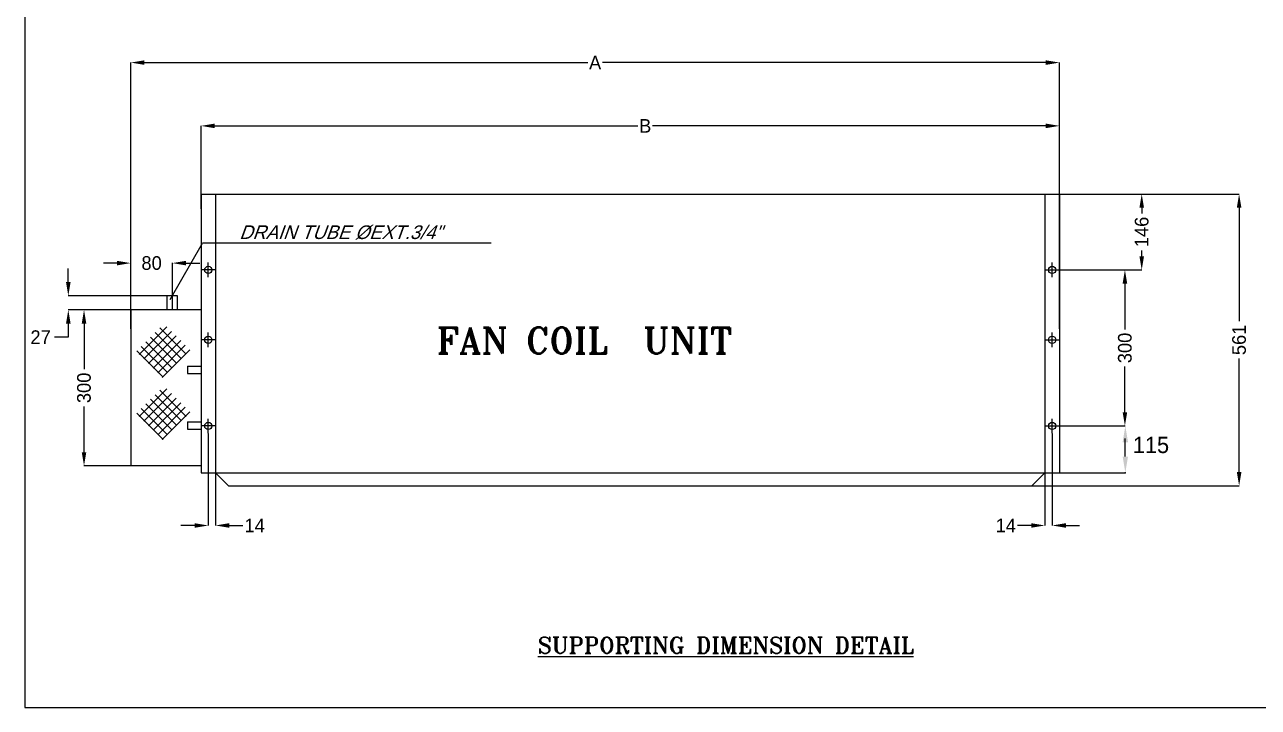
# Model space of a CAD drawing. Extents: x 462150 to 593348, y 35809 to 85242.
# Drawn here: x 473996 to 475893, y 48555 to 49605 of the extents above; entities that cross this region are included whole.
import ezdxf

# ---------------------------------------------------------------- set-up
doc = ezdxf.new("R2010")
doc.units = 0
doc.header["$LTSCALE"] = 500
doc.header["$MEASUREMENT"] = 0
doc.linetypes.add('CENTER', pattern=[2, 1.25, -0.25, 0.25, -0.25])
for name, color, linetype in [('M_AHU', 40, 'Continuous'), ('M_DISTANCE', 30, 'Continuous'), ('M_ROMANT120', 7, 'Continuous'), ('M_SIZE', 2, 'Continuous'), ('MLEROY80', 2, 'Continuous')]:
    doc.layers.add(name, color=color, linetype=linetype)
doc.styles.add('MLEROY80', font='stencil', dxfattribs={"oblique": 20, "height": 210})
doc.styles.add('romant', font='romant.shx', dxfattribs={"width": 0.8, "height": 500})
doc.dimstyles.new('M_A_HAMID', dxfattribs={"dimscale": 0, "dimtxt": 105, "dimasz": 105, "dimexe": 0.18, "dimexo": 0.625, "dimtad": 0, "dimtih": 1, "dimtoh": 1, "dimdec": 0, "dimzin": 0, "dimdsep": 46, "dimtxsty": 'Standard', "dimcen": 0.09, "dimclrt": 256, "dimadec": 0, "dimazin": 0, "dimtfac": 1, "dimtdec": 0, "dimtofl": 0, "dimtmove": 0, "dimatfit": 3, "dimfxl": 1, "dimtolj": 1, "dimtzin": 0, "dimarcsym": 0})

# ---------------------------------------------------------------- blocks, each defined once
blk = doc.blocks.new('*D569')
at = {"layer": 'Defpoints', "color": 0, "transparency": 16777216}
for p in [(475586.7846902551, 49449.7890712646), (474266.7846902551, 49321.50976096086), (475586.7846902551, 49321.50976096084)]:
    blk.add_point(p, dxfattribs=at)
at = {"layer": 'M_DISTANCE', "color": 0, "lineweight": -2, "transparency": 16777216}
for p, q in [((474266.7846902551, 49322.13476096086), (474266.7846902551, 49449.9690712646)), ((474287.7846902551, 49449.7890712646), (474938.6687540006, 49449.7890712646)), ((475565.7846902551, 49449.7890712646), (474960.9187540006, 49449.7890712646)), ((475586.7846902551, 49322.13476096084), (475586.7846902551, 49449.9690712646))]:
    blk.add_line(p, q, dxfattribs=at)
at = {"layer": 'M_DISTANCE', "color": 0, "transparency": 16777216}
for points in [[(474287.7846902551, 49453.2890712646), (474287.7846902551, 49446.2890712646), (474266.7846902551, 49449.7890712646)], [(475565.7846902551, 49453.2890712646), (475565.7846902551, 49446.2890712646), (475586.7846902551, 49449.7890712646)]]:
    blk.add_solid(points, dxfattribs=at)
at = {"layer": 'M_DISTANCE', "transparency": 16777216, "insert": (474949.7937540006, 49449.7890712646), "char_height": 21, "attachment_point": 5}
blk.add_mtext('\\A1;B', dxfattribs=at)
blk = doc.blocks.new('*D570')
at = {"layer": 'Defpoints', "color": 0, "transparency": 16777216}
for p in [(475586.7846902551, 49547.12634067488), (474158.7846902551, 49136.89749948418), (475586.7846902551, 49136.89749948416)]:
    blk.add_point(p, dxfattribs=at)
at = {"layer": 'M_DISTANCE', "color": 0, "lineweight": -2, "transparency": 16777216}
for p, q in [((474158.7846902551, 49137.52249948418), (474158.7846902551, 49547.30634067488)), ((474179.7846902551, 49547.12634067488), (474861.6596902551, 49547.12634067488)), ((475565.7846902551, 49547.12634067488), (474883.9096902551, 49547.12634067488)), ((475586.7846902551, 49137.52249948416), (475586.7846902551, 49547.30634067488))]:
    blk.add_line(p, q, dxfattribs=at)
at = {"layer": 'M_DISTANCE', "color": 0, "transparency": 16777216}
for points in [[(474179.7846902551, 49550.62634067488), (474179.7846902551, 49543.62634067488), (474158.7846902551, 49547.12634067488)], [(475565.7846902551, 49550.62634067488), (475565.7846902551, 49543.62634067488), (475586.7846902551, 49547.12634067488)]]:
    blk.add_solid(points, dxfattribs=at)
at = {"layer": 'M_DISTANCE', "transparency": 16777216, "insert": (474872.7846902551, 49547.12634067488), "char_height": 21, "attachment_point": 5}
blk.add_mtext('\\A1;A', dxfattribs=at)
blk = doc.blocks.new('*D571')
at = {"layer": 'Defpoints', "color": 0, "transparency": 16777216}
for p in [(474168.1758970673, 49166.79585435287), (474086.8556252612, 48926.79585435287), (474168.1758970673, 48926.79585435287)]:
    blk.add_point(p, dxfattribs=at)
at = {"layer": 'M_DISTANCE', "color": 0, "lineweight": -2, "transparency": 16777216}
for p, q in [((474167.5508970673, 49166.79585435287), (474086.6756252612, 49166.79585435287)), ((474086.8556252612, 49145.79585435287), (474086.8556252612, 49075.4208543528)), ((474086.8556252612, 48947.79585435287), (474086.8556252612, 49018.1708543528)), ((474167.5508970673, 48926.79585435287), (474086.6756252612, 48926.79585435287))]:
    blk.add_line(p, q, dxfattribs=at)
at = {"layer": 'M_DISTANCE', "color": 0, "transparency": 16777216}
for points in [[(474083.3556252612, 49145.79585435287), (474090.3556252612, 49145.79585435287), (474086.8556252612, 49166.79585435287)], [(474083.3556252612, 48947.79585435287), (474090.3556252612, 48947.79585435287), (474086.8556252612, 48926.79585435287)]]:
    blk.add_solid(points, dxfattribs=at)
at = {"layer": 'M_DISTANCE', "transparency": 16777216, "insert": (474086.8556252612, 49046.79585435287), "char_height": 21, "attachment_point": 5, "rotation": 90}
blk.add_mtext('\\A1;300', dxfattribs=at)
blk = doc.blocks.new('*D572')
at = {"layer": 'Defpoints', "color": 0, "transparency": 16777216}
for p in [(474277.9846902551, 48976.99681671685), (474289.1846902551, 48976.99681671685), (474289.1846902551, 48835.15742608661)]:
    blk.add_point(p, dxfattribs=at)
at = {"layer": 'M_DISTANCE', "color": 0, "lineweight": -2, "transparency": 16777216}
for p, q in [((474277.9846902551, 48976.37181671685), (474277.9846902551, 48834.97742608661)), ((474289.1846902551, 48976.37181671685), (474289.1846902551, 48834.97742608661)), ((474256.9846902551, 48835.15742608661), (474235.9846902551, 48835.15742608661)), ((474310.1846902551, 48835.15742608661), (474331.1846902551, 48835.15742608661))]:
    blk.add_line(p, q, dxfattribs=at)
at = {"layer": 'M_DISTANCE', "color": 0, "transparency": 16777216}
for points in [[(474256.9846902551, 48838.65742608661), (474256.9846902551, 48831.65742608661), (474277.9846902551, 48835.15742608661)], [(474310.1846902551, 48838.65742608661), (474310.1846902551, 48831.65742608661), (474289.1846902551, 48835.15742608661)]]:
    blk.add_solid(points, dxfattribs=at)
at = {"layer": 'M_DISTANCE', "transparency": 16777216, "insert": (474349.3096902551, 48835.15742608661), "char_height": 21, "attachment_point": 5}
blk.add_mtext('\\A1;14', dxfattribs=at)
blk = doc.blocks.new('M_ARROR')
at = {"color": 2}
blk.add_lwpolyline([(0, 0, 0, 0.7, 0), (0, 1.400000000001455, 0, 0, 0), (0, 2.450000000000728, 0, 0, 0), (0.3499999999985448, 2.799999999999272, 0, 0, 0), (-0.3499999999985448, 2.799999999999272, 0, 0, 0), (0, 3.150000000001455, 0, 0, 0), (0, 4.200000000000728, 0, 0, 0)], format="xyseb", dxfattribs=at)
blk = doc.blocks.new('M_ARRO')
at = {"color": 2}
blk.add_lwpolyline([(0, 6, 0, 1, 0), (0, 4, 0, 0, 0), (0, 0, 0, 0, 0)], format="xyseb", dxfattribs=at)
blk = doc.blocks.new('*D573')
at = {"layer": 'Defpoints', "color": 0, "transparency": 16777216}
for p in [(474226.3951770783, 49188.39585435286), (474062.7192348161, 49166.79585435287), (474226.3951770783, 49166.79585435287)]:
    blk.add_point(p, dxfattribs=at)
at = {"layer": 'M_DISTANCE', "color": 0, "lineweight": -2, "transparency": 16777216}
for p, q in [((474062.7192348161, 49209.39585435286), (474062.7192348161, 49230.39585435286)), ((474225.7701770783, 49188.39585435286), (474062.5392348161, 49188.39585435286)), ((474225.7701770783, 49166.79585435287), (474062.5392348161, 49166.79585435287)), ((474062.7192348161, 49145.79585435287), (474062.7192348161, 49124.79585435287)), ((474062.7192348161, 49124.79585435287), (474041.7192348161, 49124.79585435287))]:
    blk.add_line(p, q, dxfattribs=at)
at = {"layer": 'M_DISTANCE', "color": 0, "transparency": 16777216}
for points in [[(474059.2192348161, 49209.39585435286), (474066.2192348161, 49209.39585435286), (474062.7192348161, 49188.39585435286)], [(474059.2192348161, 49145.79585435287), (474066.2192348161, 49145.79585435287), (474062.7192348161, 49166.79585435287)]]:
    blk.add_solid(points, dxfattribs=at)
at = {"layer": 'M_DISTANCE', "transparency": 16777216, "insert": (474020.0942348161, 49124.79585435295), "char_height": 21, "attachment_point": 5}
blk.add_mtext('\\A1;27', dxfattribs=at)
blk = doc.blocks.new('*D574')
at = {"layer": 'Defpoints', "color": 0, "transparency": 16777216}
for p in [(474158.7846902551, 49238.69356338857), (474158.7846902551, 49181.94747698549), (474222.7846902551, 49181.94747698549)]:
    blk.add_point(p, dxfattribs=at)
at = {"layer": 'M_DISTANCE', "color": 0, "lineweight": -2, "transparency": 16777216}
for p, q in [((474137.7846902551, 49238.69356338857), (474116.7846902551, 49238.69356338857)), ((474158.7846902551, 49182.57247698549), (474158.7846902551, 49238.87356338857)), ((474222.7846902551, 49182.57247698549), (474222.7846902551, 49238.87356338857)), ((474243.7846902551, 49238.69356338857), (474264.7846902551, 49238.69356338857))]:
    blk.add_line(p, q, dxfattribs=at)
at = {"layer": 'M_DISTANCE', "color": 0, "transparency": 16777216}
for points in [[(474137.7846902551, 49242.19356338857), (474137.7846902551, 49235.19356338857), (474158.7846902551, 49238.69356338857)], [(474243.7846902551, 49242.19356338857), (474243.7846902551, 49235.19356338857), (474222.7846902551, 49238.69356338857)]]:
    blk.add_solid(points, dxfattribs=at)
at = {"layer": 'M_DISTANCE', "transparency": 16777216, "insert": (474190.7846902551, 49238.69356338857), "char_height": 21, "attachment_point": 5}
blk.add_mtext('\\A1;80', dxfattribs=at)
blk = doc.blocks.new('*D578')
at = {"layer": 'Defpoints', "color": 0, "transparency": 16777216}
for p in [(475584.0015084384, 49228.19681671683), (475584.0015084384, 48988.19681671683), (475687.4140090423, 48988.19681671683)]:
    blk.add_point(p, dxfattribs=at)
at = {"layer": 'M_DISTANCE', "color": 0, "lineweight": -2, "transparency": 16777216}
for p, q in [((475584.6265084384, 49228.19681671683), (475687.5940090423, 49228.19681671683)), ((475687.4140090423, 49207.19681671683), (475687.4140090423, 49136.82181671675)), ((475687.4140090423, 49009.19681671683), (475687.4140090423, 49079.57181671675)), ((475584.6265084384, 48988.19681671683), (475687.5940090423, 48988.19681671683))]:
    blk.add_line(p, q, dxfattribs=at)
at = {"layer": 'M_DISTANCE', "color": 0, "transparency": 16777216}
for points in [[(475683.9140090423, 49207.19681671683), (475690.9140090423, 49207.19681671683), (475687.4140090423, 49228.19681671683)], [(475683.9140090423, 49009.19681671683), (475690.9140090423, 49009.19681671683), (475687.4140090423, 48988.19681671683)]]:
    blk.add_solid(points, dxfattribs=at)
at = {"layer": 'M_DISTANCE', "transparency": 16777216, "insert": (475687.4140090423, 49108.19681671683), "char_height": 21, "attachment_point": 5, "rotation": 90}
blk.add_mtext('\\A1;300', dxfattribs=at)
blk = doc.blocks.new('*D579')
at = {"layer": 'Defpoints', "color": 0, "transparency": 16777216}
for p in [(475524.6033988504, 49344.99681671683), (475863.0443707661, 49344.99681671683), (475524.6033988504, 48896.19681671685)]:
    blk.add_point(p, dxfattribs=at)
at = {"layer": 'M_DISTANCE', "color": 0, "lineweight": -2, "transparency": 16777216}
for p, q in [((475525.2283988504, 49344.99681671683), (475863.2243707661, 49344.99681671683)), ((475863.0443707661, 49323.99681671683), (475863.0443707661, 49149.22181671654)), ((475863.0443707661, 48917.19681671685), (475863.0443707661, 49091.97181671654)), ((475525.2283988504, 48896.19681671685), (475863.2243707661, 48896.19681671685))]:
    blk.add_line(p, q, dxfattribs=at)
at = {"layer": 'M_DISTANCE', "color": 0, "transparency": 16777216}
for points in [[(475859.5443707661, 49323.99681671683), (475866.5443707661, 49323.99681671683), (475863.0443707661, 49344.99681671683)], [(475859.5443707661, 48917.19681671685), (475866.5443707661, 48917.19681671685), (475863.0443707661, 48896.19681671685)]]:
    blk.add_solid(points, dxfattribs=at)
at = {"layer": 'M_DISTANCE', "transparency": 16777216, "insert": (475863.0443707661, 49120.59681671662), "char_height": 21, "attachment_point": 5, "rotation": 90}
blk.add_mtext('\\A1;561', dxfattribs=at)
blk = doc.blocks.new('*D580')
at = {"layer": 'Defpoints', "color": 0, "transparency": 16777216}
for p in [(475564.3846902552, 48976.99681671666), (475575.5846902552, 48976.99681671664), (475564.384690255, 48835.15742608642)]:
    blk.add_point(p, dxfattribs=at)
at = {"layer": 'M_DISTANCE', "color": 0, "lineweight": -2, "transparency": 16777216}
for p, q in [((475564.3846902552, 48976.37181671666), (475564.384690255, 48834.97742608642)), ((475575.5846902552, 48976.37181671664), (475575.584690255, 48834.97742608641)), ((475543.384690255, 48835.15742608645), (475522.384690255, 48835.15742608648)), ((475596.584690255, 48835.15742608639), (475617.584690255, 48835.15742608636))]:
    blk.add_line(p, q, dxfattribs=at)
at = {"layer": 'M_DISTANCE', "color": 0, "transparency": 16777216}
for points in [[(475543.384690255, 48838.65742608645), (475543.384690255, 48831.65742608645), (475564.384690255, 48835.15742608642)], [(475596.584690255, 48838.65742608639), (475596.584690255, 48831.65742608639), (475575.584690255, 48835.15742608641)]]:
    blk.add_solid(points, dxfattribs=at)
at = {"layer": 'M_DISTANCE', "transparency": 16777216, "insert": (475504.259690255, 48835.15742608648), "char_height": 21, "attachment_point": 5}
blk.add_mtext('\\A1;14', dxfattribs=at)
blk = doc.blocks.new('*D582')
at = {"layer": 'Defpoints', "color": 0, "transparency": 16777216}
for p in [(475582.7990501485, 49344.99681671683), (475582.7990501485, 49228.19681671683), (475713.2754520611, 49228.19681671683)]:
    blk.add_point(p, dxfattribs=at)
at = {"layer": 'M_DISTANCE', "color": 0, "lineweight": -2, "transparency": 16777216}
for p, q in [((475583.4240501485, 49344.99681671683), (475713.4554520611, 49344.99681671683)), ((475713.2754520611, 49323.99681671683), (475713.2754520611, 49315.22181671676)), ((475713.2754520611, 49249.19681671683), (475713.2754520611, 49257.97181671676)), ((475583.4240501485, 49228.19681671683), (475713.4554520611, 49228.19681671683))]:
    blk.add_line(p, q, dxfattribs=at)
at = {"layer": 'M_DISTANCE', "color": 0, "transparency": 16777216}
for points in [[(475709.7754520611, 49323.99681671683), (475716.7754520611, 49323.99681671683), (475713.2754520611, 49344.99681671683)], [(475709.7754520611, 49249.19681671683), (475716.7754520611, 49249.19681671683), (475713.2754520611, 49228.19681671683)]]:
    blk.add_solid(points, dxfattribs=at)
at = {"layer": 'M_DISTANCE', "transparency": 16777216, "insert": (475713.2754520611, 49286.59681671684), "char_height": 21, "attachment_point": 5, "rotation": 90}
blk.add_mtext('\\A1;146', dxfattribs=at)
blk = doc.blocks.new('MECH-A')
for p, q in [((0, 1.00000000000004), (0, 0)), ((0, 0), (1.00000000000004, 0))]:
    blk.add_line(p, q)

msp = doc.modelspace()

# ---------------------------------------------------------------- hatches: boundary and pattern name
at = {"layer": 'M_DISTANCE'}
h = msp.add_hatch(dxfattribs=at)
h.set_pattern_fill('ANSI37', color=256, scale=80, style=0)
h.set_pattern_definition([(45, (9795282.378935535, 4681723.19089586), (-7.071067811865475, 7.071067811865476), []), (135, (9795282.378935535, 4681723.19089586), (-7.071067811865476, -7.071067811865475), [])])
h.paths.add_polyline_path([(474167.2763548665, 49102.92183982422), (474209.7234936223, 49145.36897858), (474250.1544284041, 49104.93804379726), (474207.7072896484, 49062.49090504149)])
h = msp.add_hatch(dxfattribs=at)
h.set_pattern_fill('ANSI37', color=256, scale=80, style=0)
h.set_pattern_definition([(45, (9795282.378935535, 4681627.628618365), (-7.071067811865475, 7.071067811865476), []), (135, (9795282.378935535, 4681627.628618365), (-7.071067811865476, -7.071067811865475), [])])
h.paths.add_polyline_path([(474167.2763548668, 49007.35956232936), (474209.7234936226, 49049.80670108513), (474250.1544284044, 49009.37576630241), (474207.7072896486, 48966.92862754664)])

# ---------------------------------------------------------------- linework, layer by layer
at = {"layer": 'Defpoints', "color": 0, "linetype": 'ByBlock'}
msp.add_point((475583.4549136702, 48916.19681671683), dxfattribs=at)
at = {"layer": 'M_AHU'}
for p, q in [((474266.7846902551, 49344.99681671685), (475586.7846902551, 49344.99681671683)), ((474266.7846902551, 49344.99681671685), (474266.7846902551, 48916.19681671685)), ((474289.1846902551, 49344.99681671685), (474289.1846902551, 48916.19681671685)), ((475564.3846902552, 49344.99681671683), (475564.3846902551, 48916.19681671685)), ((475586.7846902551, 49344.99681671683), (475586.7846902551, 48916.19681671685)), ((474214.7846902551, 49166.79585435287), (474214.7846902551, 49188.39585435286)), ((474230.7846902551, 49188.39585435286), (474214.7846902551, 49188.39585435286)), ((474230.7846902551, 49166.79585435287), (474230.7846902551, 49188.39585435286)), ((474158.7846902551, 49166.79585435287), (474158.7846902551, 48926.79585435287)), ((474266.7846902551, 49166.79585435287), (474158.7846902551, 49166.79585435287)), ((474246.0237156653, 49080.19681671685), (474246.0237156653, 49068.99681671685)), ((474246.0237156653, 49080.19681671685), (474266.7846902551, 49080.19681671685)), ((474246.0237156653, 49068.99681671685), (474266.7846902551, 49068.99681671685)), ((474246.0237156653, 48994.59681671684), (474246.0237156653, 48983.39681671684)), ((474246.0237156653, 48994.59681671684), (474266.7846902551, 48994.59681671684)), ((474246.0237156653, 48983.39681671684), (474266.7846902551, 48983.39681671684)), ((474266.7846902551, 48926.79585435287), (474158.7846902551, 48926.79585435287)), ((474266.7846902551, 48916.19681671685), (475586.7846902551, 48916.19681671683)), ((474289.1846902551, 48916.19681671685), (474309.1846902551, 48896.19681671685)), ((475564.3846902552, 48916.19681671683), (475544.3846902552, 48896.19681671685)), ((474309.1846902551, 48896.19681671685), (475544.3846902552, 48896.19681671685))]:
    msp.add_line(p, q, dxfattribs=at)
at = {"layer": 'M_AHU', "color": 2, "linetype": 'CENTER'}
for p, q in [((474289.1846902551, 49228.19681671685), (474266.7846902551, 49228.19681671685)), ((474277.9846902551, 49216.99681671685), (474277.9846902551, 49239.39681671684)), ((475564.3846902552, 49228.19681671683), (475586.7846902551, 49228.19681671683)), ((475575.5846902551, 49216.99681671683), (475575.5846902551, 49239.39681671684)), ((474222.7846902551, 49166.79585435287), (474222.7846902551, 49188.39585435286)), ((474277.9846902551, 49109.39681671684), (474277.9846902551, 49131.79681671684)), ((475575.5846902551, 49109.39681671684), (475575.5846902551, 49131.79681671684)), ((474289.1846902551, 49120.59681671684), (474266.7846902551, 49120.59681671684)), ((475564.3846902552, 49120.59681671684), (475586.7846902551, 49120.59681671684)), ((474277.9846902551, 48976.99681671685), (474277.9846902551, 48999.39681671684)), ((475575.5846902551, 48976.99681671683), (475575.5846902551, 48999.39681671684)), ((474289.1846902551, 48988.19681671685), (474266.7846902551, 48988.19681671685)), ((475564.3846902552, 48988.19681671683), (475586.7846902551, 48988.19681671683))]:
    msp.add_line(p, q, dxfattribs=at)
at = {"layer": 'M_AHU', "color": 2}
for centre in [(474277.9846902551, 49228.19681671685), (475575.5846902551, 49228.19681671683), (474277.9846902551, 49120.59681671684), (475575.5846902551, 49120.59681671684), (474277.9846902551, 48988.19681671685), (475575.5846902551, 48988.19681671683)]:
    msp.add_circle(centre, 5.600000000000001, dxfattribs=at)
at = {"layer": 'M_DISTANCE'}
for p, q in [((475688.0549957008, 48941.19681671683), (475688.0549957008, 48969.16983232859)), ((475688.0549957008, 48963.19681671683), (475688.0549957008, 48963.07181671683)), ((475583.5799136702, 48916.19681671683), (475688.0909957008, 48916.19681671683))]:
    msp.add_line(p, q, dxfattribs=at)
msp.add_point((475688.0549957008, 48916.19681671683), dxfattribs=at)
for points in [[(475683.8883290341, 48963.19681671683), (475692.2216623675, 48963.19681671683), (475688.0549957008, 48988.19681671683)], [(475683.8883290341, 48941.19681671683), (475692.2216623675, 48941.19681671683), (475688.0549957008, 48916.19681671683)]]:
    msp.add_solid(points, dxfattribs=at)
at = {"layer": 'M_SIZE'}
msp.add_line((474219.1333695848, 49182.60755136215), (474269.2193562313, 49269.35902497899), dxfattribs=at)
at = {"layer": 'MLEROY80'}
msp.add_line((474712.6964769318, 49269.35902497923), (474269.2193562313, 49269.35902497899), dxfattribs=at)

# ---------------------------------------------------------------- block references
at = {"xscale": 2970, "yscale": 2100, "zscale": 2970}
msp.add_blockref('MECH-A', (473995.6114061651, 48555.44789768747), dxfattribs=at)
at = {"layer": 'M_AHU'}
for name, p, xscale, yscale, zscale, rotation in [('M_ARRO', (474926.7846902551, 48873.27681671685), 25.59999999997672, 25.59999999997672, 25.59999999997672, 180), ('M_ARROR', (474957.7180991271, 48853.27386712396), 32.00000000000541, 32.00000000000541, 32.00000000000541, 225)]:
    msp.add_blockref(name, p, dxfattribs=dict(at, xscale=xscale, yscale=yscale, zscale=zscale, rotation=rotation))

# ---------------------------------------------------------------- texts
at = {"layer": 'M_DISTANCE', "insert": (475727.4786498293, 48958.865700275), "char_height": 25, "attachment_point": 5}
msp.add_mtext('\\A1;115', dxfattribs=at)
at = {"layer": 'M_ROMANT120', "style": 'romant'}
for s, height, p in [('FAN COIL  UNIT', 40, (474629.1783273123, 49099.6260028785)), ('%%USUPPORTING DIMENSION DETAIL', 25, (474784.7406758652, 48638.49785718458))]:
    msp.add_text(s, height=height, dxfattribs=at).set_placement(p)
at = {"layer": 'MLEROY80', "style": 'MLEROY80', "oblique": 20}
msp.add_text('DRAIN TUBE %%CEXT.3/4"', height=21, dxfattribs=at).set_placement((474325.4796444402, 49275.73956289587))

# ---------------------------------------------------------------- dimensions: what is measured, and where the dimension line sits
at = {"layer": 'M_DISTANCE'}
for base, p1, p2, angle, text, picture, middle in [((475586.7846902551, 49547.12634067488), (474158.7846902551, 49136.89749948418), (475586.7846902551, 49136.89749948416), 359.99999999999943, 'A', '*D570', (474872.7846902551, 49547.12634067488)), ((475586.7846902551, 49449.7890712646), (474266.7846902551, 49321.50976096086), (475586.7846902551, 49321.50976096084), 359.9999999999994, 'B', '*D569', (474949.7937540006, 49449.7890712646)), ((474158.7846902551, 49238.69356338857), (474222.7846902551, 49181.94747698549), (474158.7846902551, 49181.94747698549), 180, '80', '*D574', (474190.7846902551, 49238.69356338857))]:
    dim = msp.add_linear_dim(base=base, p1=p1, p2=p2, angle=angle, text=text, dimstyle='M_A_HAMID', override={"dimscale": 1, "dimtxt": 21, "dimasz": 21}, dxfattribs=at)
    dim.commit()
    dim.dimension.update_dxf_attribs({"geometry": picture, "text_midpoint": middle, "dimtype": 161})
for base, p1, p2, angle, text, picture, middle in [((475863.0443707661, 49344.99681671683), (475524.6033988504, 48896.19681671685), (475524.6033988504, 49344.99681671683), 90, '561', '*D579', (475863.0443707661, 49120.59681671662)), ((475713.2754520611, 49228.19681671683), (475582.7990501485, 49344.99681671683), (475582.7990501485, 49228.19681671683), 270, '146', '*D582', (475713.2754520611, 49286.59681671684)), ((475687.4140090423, 48988.19681671683), (475584.0015084384, 49228.19681671683), (475584.0015084384, 48988.19681671683), 270, '300', '*D578', (475687.4140090423, 49108.19681671683)), ((474086.8556252612, 48926.79585435287), (474168.1758970673, 49166.79585435287), (474168.1758970673, 48926.79585435287), 270, '300', '*D571', (474086.8556252612, 49046.79585435287))]:
    dim = msp.add_linear_dim(base=base, p1=p1, p2=p2, angle=angle, text=text, dimstyle='M_A_HAMID', override={"dimscale": 1, "dimtxt": 21, "dimasz": 21}, dxfattribs=at)
    dim.commit()
    dim.dimension.update_dxf_attribs({"geometry": picture, "text_midpoint": middle, "dimtype": 161, "text_rotation": 90})
for p1, p2, distance, text, picture, middle in [((474226.3951770783, 49188.39585435286), (474226.3951770783, 49166.79585435287), -163.67594226222718, '27', '*D573', (474020.0942348161, 49124.79585435295)), ((474277.9846902551, 48976.99681671685), (474289.1846902551, 48976.99681671685), -141.83939063023718, '14', '*D572', (474349.3096902551, 48835.15742608661)), ((475575.5846902552, 48976.99681671664), (475564.3846902552, 48976.99681671666), 141.83939063023718, '14', '*D580', (475504.259690255, 48835.15742608648))]:
    dim = msp.add_aligned_dim(p1=p1, p2=p2, distance=distance, text=text, dimstyle='M_A_HAMID', override={"dimscale": 1, "dimtxt": 21, "dimasz": 21}, dxfattribs=at)
    dim.commit()
    dim.dimension.update_dxf_attribs({"geometry": picture, "text_midpoint": middle})

doc.saveas('drawing.dxf')
